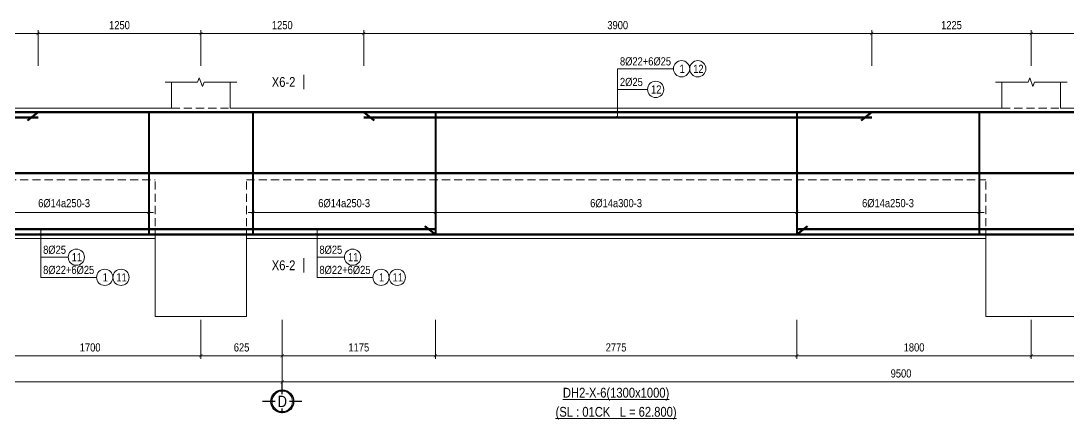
# Model space of a CAD drawing. Header units: millimetres. Extents: x 3014920 to 3563667, y -1638653 to -1356471.
# Drawn here: x 3111509 to 3119547, y -1595902 to -1592829 of the extents above; entities that cross this region are included whole.
import ezdxf
from ezdxf.enums import TextEntityAlignment as Align
from ezdxf.xclip import XClip

# ---------------------------------------------------------------- set-up
doc = ezdxf.new("R2010")
doc.units = ezdxf.units.MM
doc.header["$MEASUREMENT"] = 0
doc.header["$XCLIPFRAME"] = 0
doc.header["$PDMODE"] = 2
doc.linetypes.add('HIDDEN', pattern=[0.375, 0.25, -0.125])
doc.layers.get('0').update_dxf_attribs({"lineweight": 9})
doc.layers.get('Defpoints').update_dxf_attribs({"color": 10, "lineweight": 0})
for name, color, linetype, lineweight in [('2', 2, 'Continuous', 20), ('CDAI', 21, 'Continuous', 40), ('CTHEP', 50, 'Continuous', 50), ('DBAO', 90, 'Continuous', 13), ('DGIONG', 130, 'Continuous', 13), ('KTH', 154, 'Continuous', 9), ('Net khuat', 8, 'HIDDEN', 13), ('TEXT', 7, 'Continuous', 15)]:
    doc.layers.add(name, color=color, linetype=linetype, lineweight=lineweight)
doc.layers.add('8', color=8, linetype='Continuous')
doc.styles.add('HELVECONDENSE', font='VHELVCN_0.TTF')
doc.styles.add('Star-HelCon', font='VHELVCN_0.TTF')
doc.styles.add('TTP-HelCon', font='VHELVCN_0.TTF')
doc.styles.add('VNI-HELVE-CONDENSE', font='VHELVCN_0.TTF')
doc.dimstyles.new('kc-25', dxfattribs={"dimtxt": 62.5, "dimasz": 20, "dimexe": 20, "dimexo": 50, "dimgap": 25, "dimtad": 3, "dimdec": 0, "dimzin": 0, "dimdsep": 46, "dimtxsty": 'VNI-HELVE-CONDENSE', "dimblk": 'DIM', "dimcen": 2.5, "dimclrd": 256, "dimclre": 154, "dimclrt": 7, "dimaunit": 1, "dimadec": 0, "dimazin": 0, "dimtfac": 1, "dimtdec": 0, "dimtix": 1, "dimtmove": 0, "dimatfit": 3, "dimldrblk": 'DOT', "dimfxl": 1, "dimtolj": 1, "dimtzin": 0, "dimarcsym": 0})
doc.dimstyles.new('TTP-25', dxfattribs={"dimscale": 25, "dimtxt": 2.5, "dimasz": 1, "dimexe": 1, "dimexo": 1, "dimgap": 0.09, "dimtad": 0, "dimdec": 4, "dimrnd": 1, "dimzin": 9, "dimdsep": 46, "dimtxsty": 'TTP-HelCon', "dimblk": 'ARCHTICK', "dimcen": 0.09, "dimdle": 1.5, "dimclrd": 256, "dimclre": 256, "dimclrt": 7, "dimadec": 0, "dimazin": 0, "dimtfac": 1, "dimtdec": 4, "dimtmove": 0, "dimatfit": 3, "dimldrblk": 'ARCHTICK', "dimfxl": 1, "dimtvp": 1, "dimtolj": 1, "dimtzin": 0, "dimarcsym": 0})

# ---------------------------------------------------------------- blocks, each defined once
blk = doc.blocks.new('dau truc')
blk.add_circle((0, 0), 180)
at = {"layer": '8'}
for p, q in [((0, 127), (0, 345)), ((-127, 0), (-345, 0)), ((0, -345), (0, -127)), ((345, 0), (127, 0))]:
    blk.add_line(p, q, dxfattribs=at)
blk.add_circle((0, 0), 200, dxfattribs=at)
at = {"layer": 'TEXT', "style": 'HELVECONDENSE'}
blk.add_attdef('A', text='', height=233, dxfattribs=at).set_placement((0, 0), align=Align.MIDDLE)
blk = doc.blocks.new('_ArchTick')
at = {"color": 0, "linetype": 'ByBlock', "const_width": 0.15}
blk.add_lwpolyline([(-0.5, -0.5), (0.5, 0.5)], dxfattribs=at)
blk = doc.blocks.new('*D1245')
at = {"layer": 'Defpoints', "color": 0, "transparency": 16777216}
for p in [(33250, -775), (39200, -775), (33250, -1276)]:
    blk.add_point(p, dxfattribs=at)
at = {"layer": 'KTH', "lineweight": -2, "transparency": 16777216}
for p, q in [((33250, -800), (33250, -1301)), ((39200, -800), (39200, -1301)), ((39237.5, -1276), (33212.5, -1276))]:
    blk.add_line(p, q, dxfattribs=at)
at = {"layer": 'KTH', "lineweight": -2, "transparency": 16777216, "xscale": 25, "yscale": 25, "zscale": 25, "rotation": 180}
blk.add_blockref('_ArchTick', (33250, -1276), dxfattribs=at)
at = {"layer": 'KTH', "lineweight": -2, "transparency": 16777216, "xscale": 25, "yscale": 25, "zscale": 25}
blk.add_blockref('_ArchTick', (39200, -1276), dxfattribs=at)
at = {"layer": 'KTH', "color": 7, "transparency": 16777216, "insert": (36225, -1212.2), "char_height": 62.5, "attachment_point": 5, "style": 'TTP-HelCon'}
blk.add_mtext('\\A1;5950', dxfattribs=at)
blk = doc.blocks.new('*D1246')
at = {"layer": 'Defpoints', "color": 0, "transparency": 16777216}
for p in [(39200, -775), (48700, -775), (48700, -1276)]:
    blk.add_point(p, dxfattribs=at)
at = {"layer": 'KTH', "lineweight": -2, "transparency": 16777216}
for p, q in [((39200, -800), (39200, -1301)), ((48700, -800), (48700, -1301)), ((39162.5, -1276), (48737.5, -1276))]:
    blk.add_line(p, q, dxfattribs=at)
at = {"layer": 'KTH', "lineweight": -2, "transparency": 16777216, "xscale": 25, "yscale": 25, "zscale": 25, "rotation": 180}
blk.add_blockref('_ArchTick', (39200, -1276), dxfattribs=at)
at = {"layer": 'KTH', "lineweight": -2, "transparency": 16777216, "xscale": 25, "yscale": 25, "zscale": 25}
blk.add_blockref('_ArchTick', (48700, -1276), dxfattribs=at)
at = {"layer": 'KTH', "color": 7, "transparency": 16777216, "insert": (43950, -1212.2), "char_height": 62.5, "attachment_point": 5, "style": 'TTP-HelCon'}
blk.add_mtext('\\A1;9500', dxfattribs=at)
blk = doc.blocks.new('*D1266')
at = {"layer": 'Defpoints', "color": 0, "transparency": 16777216}
for p in [(38575, 1399), (37325, 1125), (38575, 1125)]:
    blk.add_point(p, dxfattribs=at)
at = {"layer": 'KTH', "lineweight": -2, "transparency": 16777216}
for p, q in [((37287.5, 1399), (38612.5, 1399)), ((37325, 1150), (37325, 1424)), ((38575, 1150), (38575, 1424))]:
    blk.add_line(p, q, dxfattribs=at)
at = {"layer": 'KTH', "lineweight": -2, "transparency": 16777216, "xscale": 25, "yscale": 25, "zscale": 25, "rotation": 180}
blk.add_blockref('_ArchTick', (37325, 1399), dxfattribs=at)
at = {"layer": 'KTH', "lineweight": -2, "transparency": 16777216, "xscale": 25, "yscale": 25, "zscale": 25}
blk.add_blockref('_ArchTick', (38575, 1399), dxfattribs=at)
at = {"layer": 'KTH', "color": 7, "transparency": 16777216, "insert": (37950, 1462.8), "char_height": 62.5, "attachment_point": 5, "style": 'TTP-HelCon'}
blk.add_mtext('\\A1;1250', dxfattribs=at)
blk = doc.blocks.new('*D1267')
at = {"layer": 'Defpoints', "color": 0, "transparency": 16777216}
for p in [(33775, 1399), (33775, 1125), (37325, 1125)]:
    blk.add_point(p, dxfattribs=at)
at = {"layer": 'KTH', "lineweight": -2, "transparency": 16777216}
for p, q in [((37362.5, 1399), (33737.5, 1399)), ((33775, 1150), (33775, 1424)), ((37325, 1150), (37325, 1424))]:
    blk.add_line(p, q, dxfattribs=at)
at = {"layer": 'KTH', "lineweight": -2, "transparency": 16777216, "xscale": 25, "yscale": 25, "zscale": 25, "rotation": 180}
blk.add_blockref('_ArchTick', (33775, 1399), dxfattribs=at)
at = {"layer": 'KTH', "lineweight": -2, "transparency": 16777216, "xscale": 25, "yscale": 25, "zscale": 25}
blk.add_blockref('_ArchTick', (37325, 1399), dxfattribs=at)
at = {"layer": 'KTH', "color": 7, "transparency": 16777216, "insert": (35550, 1462.8), "char_height": 62.5, "attachment_point": 5, "style": 'TTP-HelCon'}
blk.add_mtext('\\A1;3550', dxfattribs=at)
blk = doc.blocks.new('*D1268')
at = {"layer": 'Defpoints', "color": 0, "transparency": 16777216}
for p in [(44950, 1399), (43725, 1125), (44950, 1125)]:
    blk.add_point(p, dxfattribs=at)
at = {"layer": 'KTH', "lineweight": -2, "transparency": 16777216}
for p, q in [((43687.5, 1399), (44987.5, 1399)), ((43725, 1150), (43725, 1424)), ((44950, 1150), (44950, 1424))]:
    blk.add_line(p, q, dxfattribs=at)
at = {"layer": 'KTH', "lineweight": -2, "transparency": 16777216, "xscale": 25, "yscale": 25, "zscale": 25, "rotation": 180}
blk.add_blockref('_ArchTick', (43725, 1399), dxfattribs=at)
at = {"layer": 'KTH', "lineweight": -2, "transparency": 16777216, "xscale": 25, "yscale": 25, "zscale": 25}
blk.add_blockref('_ArchTick', (44950, 1399), dxfattribs=at)
at = {"layer": 'KTH', "color": 7, "transparency": 16777216, "insert": (44337.5, 1462.8), "char_height": 62.5, "attachment_point": 5, "style": 'TTP-HelCon'}
blk.add_mtext('\\A1;1225', dxfattribs=at)
blk = doc.blocks.new('*D1269')
at = {"layer": 'Defpoints', "color": 0, "transparency": 16777216}
for p in [(38575, 1399), (38575, 1125), (39825, 1125)]:
    blk.add_point(p, dxfattribs=at)
at = {"layer": 'KTH', "lineweight": -2, "transparency": 16777216}
for p, q in [((39862.5, 1399), (38537.5, 1399)), ((38575, 1150), (38575, 1424)), ((39825, 1150), (39825, 1424))]:
    blk.add_line(p, q, dxfattribs=at)
at = {"layer": 'KTH', "lineweight": -2, "transparency": 16777216, "xscale": 25, "yscale": 25, "zscale": 25, "rotation": 180}
blk.add_blockref('_ArchTick', (38575, 1399), dxfattribs=at)
at = {"layer": 'KTH', "lineweight": -2, "transparency": 16777216, "xscale": 25, "yscale": 25, "zscale": 25}
blk.add_blockref('_ArchTick', (39825, 1399), dxfattribs=at)
at = {"layer": 'KTH', "color": 7, "transparency": 16777216, "insert": (39200, 1462.8), "char_height": 62.5, "attachment_point": 5, "style": 'TTP-HelCon'}
blk.add_mtext('\\A1;1250', dxfattribs=at)
blk = doc.blocks.new('*D1270')
at = {"layer": 'Defpoints', "color": 0, "transparency": 16777216}
for p in [(43725, 1399), (39825, 1125), (43725, 1125)]:
    blk.add_point(p, dxfattribs=at)
at = {"layer": 'KTH', "lineweight": -2, "transparency": 16777216}
for p, q in [((39787.5, 1399), (43762.5, 1399)), ((39825, 1150), (39825, 1424)), ((43725, 1150), (43725, 1424))]:
    blk.add_line(p, q, dxfattribs=at)
at = {"layer": 'KTH', "lineweight": -2, "transparency": 16777216, "xscale": 25, "yscale": 25, "zscale": 25, "rotation": 180}
blk.add_blockref('_ArchTick', (39825, 1399), dxfattribs=at)
at = {"layer": 'KTH', "lineweight": -2, "transparency": 16777216, "xscale": 25, "yscale": 25, "zscale": 25}
blk.add_blockref('_ArchTick', (43725, 1399), dxfattribs=at)
at = {"layer": 'KTH', "color": 7, "transparency": 16777216, "insert": (41775, 1462.8), "char_height": 62.5, "attachment_point": 5, "style": 'TTP-HelCon'}
blk.add_mtext('\\A1;3900', dxfattribs=at)
blk = doc.blocks.new('*D1271')
at = {"layer": 'Defpoints', "color": 0, "transparency": 16777216}
for p in [(44950, 1399), (44950, 1125), (46175, 1125)]:
    blk.add_point(p, dxfattribs=at)
at = {"layer": 'KTH', "lineweight": -2, "transparency": 16777216}
for p, q in [((46212.5, 1399), (44912.5, 1399)), ((44950, 1150), (44950, 1424)), ((46175, 1150), (46175, 1424))]:
    blk.add_line(p, q, dxfattribs=at)
at = {"layer": 'KTH', "lineweight": -2, "transparency": 16777216, "xscale": 25, "yscale": 25, "zscale": 25, "rotation": 180}
blk.add_blockref('_ArchTick', (44950, 1399), dxfattribs=at)
at = {"layer": 'KTH', "lineweight": -2, "transparency": 16777216, "xscale": 25, "yscale": 25, "zscale": 25}
blk.add_blockref('_ArchTick', (46175, 1399), dxfattribs=at)
at = {"layer": 'KTH', "color": 7, "transparency": 16777216, "insert": (45562.5, 1462.8), "char_height": 62.5, "attachment_point": 5, "style": 'TTP-HelCon'}
blk.add_mtext('\\A1;1225', dxfattribs=at)
blk = doc.blocks.new('*D1276')
at = {"layer": 'Defpoints', "color": 0, "transparency": 16777216}
for p in [(38975, 222.1), (40375, 222.1), (40375, 25)]:
    blk.add_point(p, dxfattribs=at)
at = {"layer": 'KTH', "lineweight": -2, "transparency": 16777216}
for p, q in [((38975, 197.1), (38975, 0)), ((40375, 197.1), (40375, 0)), ((38937.5, 25), (40412.5, 25))]:
    blk.add_line(p, q, dxfattribs=at)
at = {"layer": 'KTH', "lineweight": -2, "transparency": 16777216, "xscale": 25, "yscale": 25, "zscale": 25, "rotation": 180}
blk.add_blockref('_ArchTick', (38975, 25), dxfattribs=at)
at = {"layer": 'KTH', "lineweight": -2, "transparency": 16777216, "xscale": 25, "yscale": 25, "zscale": 25}
blk.add_blockref('_ArchTick', (40375, 25), dxfattribs=at)
at = {"layer": 'KTH', "color": 7, "transparency": 16777216, "insert": (39675, 94.9), "char_height": 62.5, "attachment_point": 5, "style": 'TTP-HelCon'}
blk.add_mtext('\\A1;6Þ14a250-3', dxfattribs=at)
blk = doc.blocks.new('DIM')
h = blk.add_hatch(color=1)
h.paths.add_polyline_path([(0.49, 0.29, 1), (0.29, 0.49), (-0.19, 0), (0.19, 0)])
h.paths.add_polyline_path([(0.19, 0), (-0.19, 0), (-0.49, -0.29, 1), (-0.29, -0.49)])
at = {"color": 9}
for p, q in [((-0.19, 0), (-1.5, 0)), ((0.19, 0), (1.5, 0))]:
    blk.add_line(p, q, dxfattribs=at)
at = {"color": 1}
for p, q in [((-0.49, -0.29), (0.29, 0.49)), ((-0.29, -0.49), (0.49, 0.29)), ((-0.19, 0), (0.19, 0))]:
    blk.add_line(p, q, dxfattribs=at)
blk.add_arc((-0.39, -0.39), 0.138, 135, 315, dxfattribs=at)
blk = doc.blocks.new('*D1277')
at = {"layer": 'Defpoints', "color": 0, "transparency": 16777216}
for p in [(36875, 222.1), (38175, 222.1), (36875, 25)]:
    blk.add_point(p, dxfattribs=at)
at = {"layer": 'KTH', "lineweight": -2, "transparency": 16777216}
for p, q in [((36875, 197.1), (36875, 0)), ((38175, 197.1), (38175, 0)), ((38212.5, 25), (36837.5, 25))]:
    blk.add_line(p, q, dxfattribs=at)
at = {"layer": 'KTH', "lineweight": -2, "transparency": 16777216, "xscale": 25, "yscale": 25, "zscale": 25, "rotation": 180}
blk.add_blockref('_ArchTick', (36875, 25), dxfattribs=at)
at = {"layer": 'KTH', "lineweight": -2, "transparency": 16777216, "xscale": 25, "yscale": 25, "zscale": 25}
blk.add_blockref('_ArchTick', (38175, 25), dxfattribs=at)
at = {"layer": 'KTH', "color": 7, "transparency": 16777216, "insert": (37525, 94.9), "char_height": 62.5, "attachment_point": 5, "style": 'TTP-HelCon'}
blk.add_mtext('\\A1;6Þ14a250-3', dxfattribs=at)
blk = doc.blocks.new('*D1279')
at = {"layer": 'Defpoints', "color": 0, "transparency": 16777216}
for p in [(36875, -775), (38575, -775), (38575, -1076)]:
    blk.add_point(p, dxfattribs=at)
at = {"layer": 'KTH', "lineweight": -2, "transparency": 16777216}
for p, q in [((36875, -800), (36875, -1101)), ((38575, -800), (38575, -1101)), ((36837.5, -1076), (38612.5, -1076))]:
    blk.add_line(p, q, dxfattribs=at)
at = {"layer": 'KTH', "lineweight": -2, "transparency": 16777216, "xscale": 25, "yscale": 25, "zscale": 25, "rotation": 180}
blk.add_blockref('_ArchTick', (36875, -1076), dxfattribs=at)
at = {"layer": 'KTH', "lineweight": -2, "transparency": 16777216, "xscale": 25, "yscale": 25, "zscale": 25}
blk.add_blockref('_ArchTick', (38575, -1076), dxfattribs=at)
at = {"layer": 'KTH', "color": 7, "transparency": 16777216, "insert": (37725, -1012.2), "char_height": 62.5, "attachment_point": 5, "style": 'TTP-HelCon'}
blk.add_mtext('\\A1;1700', dxfattribs=at)
blk = doc.blocks.new('*D1280')
at = {"layer": 'Defpoints', "color": 0, "transparency": 16777216}
for p in [(38575, -775), (39200, -775), (38575, -1076)]:
    blk.add_point(p, dxfattribs=at)
at = {"layer": 'KTH', "lineweight": -2, "transparency": 16777216}
for p, q in [((38575, -800), (38575, -1101)), ((39200, -800), (39200, -1101)), ((39237.5, -1076), (38537.5, -1076))]:
    blk.add_line(p, q, dxfattribs=at)
at = {"layer": 'KTH', "lineweight": -2, "transparency": 16777216, "xscale": 25, "yscale": 25, "zscale": 25, "rotation": 180}
blk.add_blockref('_ArchTick', (38575, -1076), dxfattribs=at)
at = {"layer": 'KTH', "lineweight": -2, "transparency": 16777216, "xscale": 25, "yscale": 25, "zscale": 25}
blk.add_blockref('_ArchTick', (39200, -1076), dxfattribs=at)
at = {"layer": 'KTH', "color": 7, "transparency": 16777216, "insert": (38887.5, -1012.2), "char_height": 62.5, "attachment_point": 5, "style": 'TTP-HelCon'}
blk.add_mtext('\\A1;625', dxfattribs=at)
blk = doc.blocks.new('*D1281')
at = {"layer": 'Defpoints', "color": 0, "transparency": 16777216}
for p in [(39200, -775), (40375, -775), (40375, -1076)]:
    blk.add_point(p, dxfattribs=at)
at = {"layer": 'KTH', "lineweight": -2, "transparency": 16777216}
for p, q in [((39200, -800), (39200, -1101)), ((40375, -800), (40375, -1101)), ((39162.5, -1076), (40412.5, -1076))]:
    blk.add_line(p, q, dxfattribs=at)
at = {"layer": 'KTH', "lineweight": -2, "transparency": 16777216, "xscale": 25, "yscale": 25, "zscale": 25, "rotation": 180}
blk.add_blockref('_ArchTick', (39200, -1076), dxfattribs=at)
at = {"layer": 'KTH', "lineweight": -2, "transparency": 16777216, "xscale": 25, "yscale": 25, "zscale": 25}
blk.add_blockref('_ArchTick', (40375, -1076), dxfattribs=at)
at = {"layer": 'KTH', "color": 7, "transparency": 16777216, "insert": (39787.5, -1012.2), "char_height": 62.5, "attachment_point": 5, "style": 'TTP-HelCon'}
blk.add_mtext('\\A1;1175', dxfattribs=at)
blk = doc.blocks.new('*D1282')
at = {"layer": 'Defpoints', "color": 0, "transparency": 16777216}
for p in [(40375, 222.1), (43150, 222.1), (40375, 25)]:
    blk.add_point(p, dxfattribs=at)
at = {"layer": 'KTH', "lineweight": -2, "transparency": 16777216}
for p, q in [((40375, 197.1), (40375, 0)), ((43150, 197.1), (43150, 0)), ((43187.5, 25), (40337.5, 25))]:
    blk.add_line(p, q, dxfattribs=at)
at = {"layer": 'KTH', "lineweight": -2, "transparency": 16777216, "xscale": 25, "yscale": 25, "zscale": 25, "rotation": 180}
blk.add_blockref('_ArchTick', (40375, 25), dxfattribs=at)
at = {"layer": 'KTH', "lineweight": -2, "transparency": 16777216, "xscale": 25, "yscale": 25, "zscale": 25}
blk.add_blockref('_ArchTick', (43150, 25), dxfattribs=at)
at = {"layer": 'KTH', "color": 7, "transparency": 16777216, "insert": (41762.5, 94.9), "char_height": 62.5, "attachment_point": 5, "style": 'TTP-HelCon'}
blk.add_mtext('\\A1;6Þ14a300-3', dxfattribs=at)
blk = doc.blocks.new('*D1283')
at = {"layer": 'Defpoints', "color": 0, "transparency": 16777216}
for p in [(43150, 222.1), (44550, 222.1), (43150, 25)]:
    blk.add_point(p, dxfattribs=at)
at = {"layer": 'KTH', "lineweight": -2, "transparency": 16777216}
for p, q in [((43150, 197.1), (43150, 0)), ((44550, 197.1), (44550, 0)), ((44587.5, 25), (43112.5, 25))]:
    blk.add_line(p, q, dxfattribs=at)
at = {"layer": 'KTH', "lineweight": -2, "transparency": 16777216, "xscale": 25, "yscale": 25, "zscale": 25, "rotation": 180}
blk.add_blockref('_ArchTick', (43150, 25), dxfattribs=at)
at = {"layer": 'KTH', "lineweight": -2, "transparency": 16777216, "xscale": 25, "yscale": 25, "zscale": 25}
blk.add_blockref('_ArchTick', (44550, 25), dxfattribs=at)
at = {"layer": 'KTH', "color": 7, "transparency": 16777216, "insert": (43850, 94.9), "char_height": 62.5, "attachment_point": 5, "style": 'TTP-HelCon'}
blk.add_mtext('\\A1;6Þ14a250-3', dxfattribs=at)
blk = doc.blocks.new('*D1284')
at = {"layer": 'Defpoints', "color": 0, "transparency": 16777216}
for p in [(43150, -775), (44950, -775), (43150, -1076)]:
    blk.add_point(p, dxfattribs=at)
at = {"layer": 'KTH', "lineweight": -2, "transparency": 16777216}
for p, q in [((43150, -800), (43150, -1101)), ((44950, -800), (44950, -1101)), ((44987.5, -1076), (43112.5, -1076))]:
    blk.add_line(p, q, dxfattribs=at)
at = {"layer": 'KTH', "lineweight": -2, "transparency": 16777216, "xscale": 25, "yscale": 25, "zscale": 25, "rotation": 180}
blk.add_blockref('_ArchTick', (43150, -1076), dxfattribs=at)
at = {"layer": 'KTH', "lineweight": -2, "transparency": 16777216, "xscale": 25, "yscale": 25, "zscale": 25}
blk.add_blockref('_ArchTick', (44950, -1076), dxfattribs=at)
at = {"layer": 'KTH', "color": 7, "transparency": 16777216, "insert": (44050, -1012.2), "char_height": 62.5, "attachment_point": 5, "style": 'TTP-HelCon'}
blk.add_mtext('\\A1;1800', dxfattribs=at)
blk = doc.blocks.new('*D1285')
at = {"layer": 'Defpoints', "color": 0, "transparency": 16777216}
for p in [(40375, -775), (43150, -775), (43150, -1076)]:
    blk.add_point(p, dxfattribs=at)
at = {"layer": 'KTH', "lineweight": -2, "transparency": 16777216}
for p, q in [((40375, -800), (40375, -1101)), ((43150, -800), (43150, -1101)), ((40337.5, -1076), (43187.5, -1076))]:
    blk.add_line(p, q, dxfattribs=at)
at = {"layer": 'KTH', "lineweight": -2, "transparency": 16777216, "xscale": 25, "yscale": 25, "zscale": 25, "rotation": 180}
blk.add_blockref('_ArchTick', (40375, -1076), dxfattribs=at)
at = {"layer": 'KTH', "lineweight": -2, "transparency": 16777216, "xscale": 25, "yscale": 25, "zscale": 25}
blk.add_blockref('_ArchTick', (43150, -1076), dxfattribs=at)
at = {"layer": 'KTH', "color": 7, "transparency": 16777216, "insert": (41762.5, -1012.2), "char_height": 62.5, "attachment_point": 5, "style": 'TTP-HelCon'}
blk.add_mtext('\\A1;2775', dxfattribs=at)
blk = doc.blocks.new('*D1289')
at = {"layer": 'Defpoints', "color": 0, "transparency": 16777216}
for p in [(44950, -775), (46750, -775), (46750, -1076)]:
    blk.add_point(p, dxfattribs=at)
at = {"layer": 'KTH', "lineweight": -2, "transparency": 16777216}
for p, q in [((44950, -800), (44950, -1101)), ((46750, -800), (46750, -1101)), ((44912.5, -1076), (46787.5, -1076))]:
    blk.add_line(p, q, dxfattribs=at)
at = {"layer": 'KTH', "lineweight": -2, "transparency": 16777216, "xscale": 25, "yscale": 25, "zscale": 25, "rotation": 180}
blk.add_blockref('_ArchTick', (44950, -1076), dxfattribs=at)
at = {"layer": 'KTH', "lineweight": -2, "transparency": 16777216, "xscale": 25, "yscale": 25, "zscale": 25}
blk.add_blockref('_ArchTick', (46750, -1076), dxfattribs=at)
at = {"layer": 'KTH', "color": 7, "transparency": 16777216, "insert": (45850, -1012.2), "char_height": 62.5, "attachment_point": 5, "style": 'TTP-HelCon'}
blk.add_mtext('\\A1;1800', dxfattribs=at)
blk = doc.blocks.new('MC')
at = {"layer": 'CTHEP', "const_width": 10, "elevation": 0}
blk.add_lwpolyline([(36, 150), (36, 0)], dxfattribs=at)
at = {"layer": 'TEXT', "style": 'TTP-HelCon'}
blk.add_attdef('A', text='', height=100, dxfattribs=at).set_placement((-50, 26), align=Align.RIGHT)
blk = doc.blocks.new('*D199')
at = {"layer": 'Defpoints', "color": 0, "transparency": 16777216}
for p in [(-185, -4274.3), (9215, -4274.3), (9215, -4775.3)]:
    blk.add_point(p, dxfattribs=at)
at = {"layer": 'KTH', "lineweight": -2, "transparency": 16777216}
for p, q in [((-185, -4299.3), (-185, -4800.3)), ((9215, -4299.3), (9215, -4800.3)), ((-222.5, -4775.3), (9252.5, -4775.3))]:
    blk.add_line(p, q, dxfattribs=at)
at = {"layer": 'KTH', "lineweight": -2, "transparency": 16777216, "xscale": 25, "yscale": 25, "zscale": 25, "rotation": 180}
blk.add_blockref('_ArchTick', (-185, -4775.3), dxfattribs=at)
at = {"layer": 'KTH', "lineweight": -2, "transparency": 16777216, "xscale": 25, "yscale": 25, "zscale": 25}
blk.add_blockref('_ArchTick', (9215, -4775.3), dxfattribs=at)
at = {"layer": 'KTH', "color": 7, "transparency": 16777216, "insert": (4515, -4711.5), "char_height": 62.5, "attachment_point": 5, "style": 'TTP-HelCon'}
blk.add_mtext('\\A1;9400', dxfattribs=at)
blk = doc.blocks.new('2X-6')
at = {"layer": 'CDAI'}
for points in [[(38174.99438, 795), (38174.99438, -145)], [(38975.00189, 795), (38975.00189, -145)], [(40375.00189, 795), (40375.00189, -145)], [(43149.99438, 795), (43149.99438, -145)], [(44549.99438, 795), (44549.99438, -145)]]:
    blk.add_lwpolyline(points, dxfattribs=at)
at = {"layer": 'CTHEP'}
for p, q in [((33775.00182, 755), (37325.00188, 755)), ((37243.57599, 730.4745), (37325.00188, 795)), ((39906.43527, 730.4745), (39825.00938, 795)), ((39825.0169, 755), (43724.99439, 755)), ((43643.56849, 730.4745), (43724.99438, 795)), ((62408.63368, 325.00001), (-295.8093, 325)), ((40293.576, -80.4745), (40375.00189, -145)), ((43231.42028, -80.4745), (43149.99438, -145))]:
    blk.add_line(p, q, dxfattribs=at)
for points in [[(-320.00014, 595.00141), (-320.00014, 795), (62463.59072, 795)], [(-320.00014, -145), (62469.99431, -144.99999), (62469.99431, -144.99999)], [(36874.99438, -105), (40375.00189, -105)], [(43149.99438, -105), (46750.00189, -105)]]:
    blk.add_lwpolyline(points, dxfattribs=at)
at = {"layer": 'DBAO', "linetype": 'Continuous'}
for p, q in [((38350.00181, 1025), (38350.00181, 825)), ((38800.00181, 825), (38800.00181, 1025)), ((44725.00181, 1025), (44725.00181, 825)), ((45175.00181, 825), (45175.00181, 1025)), ((32749.99431, 825), (38350.00181, 825)), ((38800.00181, 825), (44725.00181, 825)), ((45175.00181, 825), (51100.00181, 825))]:
    blk.add_line(p, q, dxfattribs=at)
at = {"layer": 'DBAO', "linetype": 'Continuous', "flags": 128}
for points in [[(32875.00181, -175), (38225.00189, -175)], [(38925.00188, -175), (44600.00189, -175)]]:
    blk.add_lwpolyline(points, dxfattribs=at)
at = {"layer": 'DBAO'}
for points in [[(38225.00189, -175), (38225.00189, -775), (38925.00188, -775), (38925.00188, -175)], [(44600.00189, -175), (44600.00189, -775), (45300.00188, -775), (45300.00188, -175)]]:
    blk.add_lwpolyline(points, dxfattribs=at)
at = {"layer": 'DGIONG', "linetype": 'Continuous', "flags": 128}
for points in [[(38850.00181, 1025), (38600.00181, 1025), (38587.50181, 990.65653), (38562.50181, 1059.34347), (38550.00181, 1025), (38299.9868, 1025)], [(45225.00181, 1025), (44975.00181, 1025), (44962.50181, 990.65653), (44937.50181, 1059.34347), (44925.00181, 1025), (44674.9868, 1025)]]:
    blk.add_lwpolyline(points, dxfattribs=at)
at = {"layer": 'DGIONG'}
for centre in [(42264.99717, 1128.00233), (42389.99717, 1128.00233), (42066.26217, 969.57783), (37619.00944, -318.93134), (39739.92094, -318.93134), (37836.89894, -473.91229), (37961.89894, -473.91229), (39957.81044, -473.91229), (40082.81044, -473.91229)]:
    blk.add_circle(centre, 62.5, dxfattribs=at)
at = {"layer": 'Net khuat', "ltscale": 250}
for p, q in [((38350.00181, 825), (38800.00181, 825)), ((44725.00181, 825), (45175.00181, 825)), ((32875.00181, 275), (38225.00189, 275)), ((38225.00189, -175), (38225.00189, 275)), ((38925.00188, 275), (39549.99442, 275)), ((38925.00188, 275), (44600.00189, 275)), ((38925.00188, -175), (38925.00188, 275)), ((44600.00189, -175), (44600.00189, 275))]:
    blk.add_line(p, q, dxfattribs=at)
at = {"layer": '2', "ltscale": 300}
ref = blk.add_blockref('dau truc', (39200.00181, -1426.86453), dxfattribs=dict(at, xscale=0.4367131292819977, yscale=0.4367131292819977, zscale=0.4367131292819977))
ref.add_attrib('A', 'D', dxfattribs={"layer": 'TEXT', "height": 87.5, "style": 'HELVECONDENSE'}).set_placement((39200.00181, -1426.86453), align=Align.MIDDLE)
at = {"layer": 'TEXT', "style": 'TTP-HelCon'}
for s, p in [('8Þ22+6Þ25', (41792.18929, 1153.85528, 0)), ('2Þ25', (41792.18929, 995.43078, 0)), ('8Þ25', (37364.09106, -293.07834, 0)), ('8Þ25', (39485.00256, -293.07834, 0)), ('8Þ22+6Þ25', (37364.09106, -448.05934, 0)), ('8Þ22+6Þ25', (39485.00256, -448.05934, 0))]:
    blk.add_text(s, height=62.5, dxfattribs=at).set_placement(p)
at = {"layer": 'TEXT', "style": 'Star-HelCon'}
for s, p in [('1', (42269.16383, 1128.00233)), ('12', (42394.16383, 1128.00233)), ('12', (42070.42883, 969.57783)), ('11', (37623.17611, -318.93134)), ('11', (39744.08761, -318.93134)), ('1', (37841.06561, -473.91229)), ('11', (37966.06561, -473.91229)), ('1', (39961.97711, -473.91229)), ('11', (40086.97711, -473.91229))]:
    blk.add_text(s, height=62.5, dxfattribs=at).set_placement(p, align=Align.MIDDLE)
at = {"layer": 'KTH'}
for base, p1, p2, picture, middle in [((33775.00182, 1399.00461), (37325.00188, 1125), (33775.00182, 1125), '*D1267', (35550.00185, 1462.83794)), ((38575.00939, 1399.00461), (39825.0169, 1125), (38575.00939, 1125), '*D1269', (39200.01315, 1462.83794)), ((44950.00188, 1399.00461), (46175.00938, 1125), (44950.00188, 1125), '*D1271', (45562.50563, 1462.83794)), ((33250.00181, -1276), (39200.00181, -775), (33250.00181, -775), '*D1245', (36225.00181, -1212.16666)), ((38574.99438, -1076.04426), (36874.99438, -775), (38574.99438, -775), '*D1279', (37724.99438, -1012.21093)), ((40375.00189, -1076.04426), (39200.00181, -775), (40375.00189, -775), '*D1281', (39787.50185, -1012.21093)), ((43150.00187, -1076.04426), (40375.00189, -775), (43150.00187, -775), '*D1285', (41762.50188, -1012.21093)), ((46750.00189, -1076.04426), (44950.00188, -775), (46750.00189, -775), '*D1289', (45850.00189, -1012.21093))]:
    dim = blk.add_linear_dim(base=base, p1=p1, p2=p2, dimstyle='TTP-25', override={"dimtmove": 1}, dxfattribs=at)
    dim.commit()
    dim.dimension.update_dxf_attribs({"geometry": picture, "text_midpoint": middle})
for base, p1, p2, picture, middle in [((38575.00939, 1399.00461), (37325.00188, 1125), (38575.00939, 1125), '*D1266', (37950.00564, 1462.83794)), ((43724.99438, 1399.00461), (39825.0169, 1125), (43724.99438, 1125), '*D1270', (41775.00564, 1462.83794)), ((44950.00188, 1399.00461), (43724.99438, 1125), (44950.00188, 1125), '*D1268', (44337.49813, 1462.83794)), ((38574.99438, -1076.04426), (39200.00181, -775), (38574.99438, -775), '*D1280', (38887.4981, -1012.21093)), ((48700.00181, -1276), (39200.00181, -775), (48700.00181, -775), '*D1246', (43950.00181, -1212.16666)), ((43150.00187, -1076.04426), (44950.00188, -775), (43150.00187, -775), '*D1284', (44050.00188, -1012.21093))]:
    dim = blk.add_linear_dim(base=base, p1=p1, p2=p2, angle=180, dimstyle='TTP-25', override={"dimtmove": 1}, dxfattribs=at)
    dim.commit()
    dim.dimension.update_dxf_attribs({"geometry": picture, "text_midpoint": middle})
for base, p1, p2, text, picture, middle in [((36874.99438, 25), (38175.00188, 222.13667), (36874.99438, 222.13667), '6Þ14a250-3', '*D1277', (37524.99813, 94.91667)), ((40375.00189, 25), (43149.99438, 222.13667), (40375.00189, 222.13667), '6Þ14a300-3', '*D1282', (41762.49814, 94.91667)), ((43149.99438, 25), (44549.99439, 222.13667), (43149.99438, 222.13667), '6Þ14a250-3', '*D1283', (43849.99439, 94.91667))]:
    dim = blk.add_linear_dim(base=base, p1=p1, p2=p2, angle=180, text=text, dimstyle='TTP-25', override={"dimtmove": 1}, dxfattribs=at)
    dim.commit()
    dim.dimension.update_dxf_attribs({"geometry": picture, "text_midpoint": middle})
dim = blk.add_linear_dim(base=(40375.00189, 25), p1=(38975.00189, 222.13667), p2=(40375.00189, 222.13667), text='6Þ14a250-3', dimstyle='TTP-25', override={"dimtmove": 1}, dxfattribs=at)
dim.commit()
dim.dimension.update_dxf_attribs({"geometry": '*D1276', "text_midpoint": (39675.00189, 94.91667)})
at = {"layer": 'DGIONG'}
for points in [[(41773.67744, 755), (41773.67726, 1128.00233), (42202.49717, 1128.00233)], [(41773.67744, 795), (41773.67726, 969.57783), (42003.76217, 969.57783)], [(37345.57926, -105), (37345.57903, -318.93128), (37556.50944, -318.93128)], [(37345.57922, -145), (37345.57903, -473.91229), (37774.39894, -473.91229)], [(39466.49076, -105), (39466.49053, -318.93128), (39677.42094, -318.93128)], [(39466.49072, -145), (39466.49053, -473.91229), (39895.31044, -473.91229)]]:
    blk.add_leader(points, dimstyle='kc-25', override={"dimtad": 0, "dimldrblk": 'ArchTick', "dimfxl": 100, "dimarcsym": 1}, dxfattribs=at)
blk = doc.blocks.new('2X')
at = {"layer": 'KTH'}
dim = blk.add_linear_dim(base=(9214.96686, -4775.31549), p1=(-185.03313, -4274.31549), p2=(9214.96686, -4274.31549), angle=180, dimstyle='TTP-25', override={"dimtmove": 1}, dxfattribs=at)
dim.commit()
dim.dimension.update_dxf_attribs({"geometry": '*D199', "text_midpoint": (4514.96686, -4711.48216)})

msp = doc.modelspace()

# ---------------------------------------------------------------- block references
ref = msp.add_blockref('MC', (3113652.77478, -1593241.25313), dxfattribs=dict(xscale=-0.75, yscale=0.75, zscale=0.75, rotation=180))
ref.add_attrib('A', 'X6-2', dxfattribs={"layer": 'TEXT', "height": 75, "style": 'TTP-HelCon'}).set_placement((3113615.27478, -1593335.38357), align=Align.RIGHT)
ref = msp.add_blockref('MC', (3113652.77478, -1594649.45037), dxfattribs=dict(xscale=-0.75, yscale=0.75, zscale=0.75, rotation=180))
ref.add_attrib('A', 'X6-2', dxfattribs={"layer": 'TEXT', "height": 75, "style": 'TTP-HelCon'}).set_placement((3113615.27478, -1594743.5808), align=Align.RIGHT)
at = {"layer": 'DBAO'}
ref = msp.add_blockref('2X', (3119173.85927, -1588769.64272), dxfattribs=at)
XClip(ref).set_block_clipping_path([(8949.7285135179, -5176.4397037849), (23727.516076609, -1061.2533817049)])
ref = msp.add_blockref('2X-6', (3074314.82334, -1594324.75409), dxfattribs=at)
XClip(ref).set_block_clipping_path([(32066.1207128667, -1516.4499482337), (49237.6601369379, 2289.1510342029)])

# ---------------------------------------------------------------- texts
at = {"layer": 'TEXT', "color": 6, "style": 'TTP-HelCon'}
for s, p in [('%%UDH2-X-6(1300x1000)', (3116077.32523, -1595722.05701)), ('%%U(SL : 01CK   L = 62.800)', (3116077.32523, -1595868.95161))]:
    msp.add_text(s, height=75, dxfattribs=at).set_placement(p, align=Align.CENTER)

doc.saveas('drawing.dxf')
